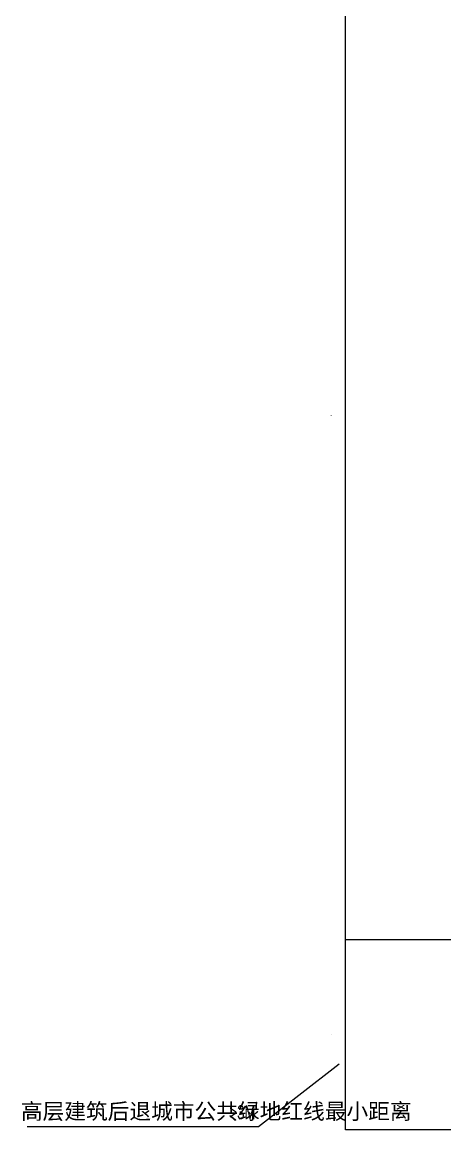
# Model space of a CAD drawing. Header units: metres. Extents: x 71066629 to 71646772, y 84793253 to 85208804.
# Drawn here: x 71073343 to 71118176, y 85005103 to 85122534 of the extents above; entities that cross this region are included whole.
import ezdxf

# ---------------------------------------------------------------- set-up
doc = ezdxf.new("R2010")
doc.units = ezdxf.units.M
doc.header["$LTSCALE"] = 1000
doc.layers.add('DIM_SYMB', color=3, linetype='CONTINUOUS')
doc.layers.add('G-ANNO-DIMS', color=3, linetype='CONTINUOUS')
doc.styles.add('_TCH_DIM', font='_TCH_DIM')
doc.styles.get("Standard").update_dxf_attribs({"font": 'STANDARD'})
doc.dimstyles.get("Standard").update_dxf_attribs({"dimtxt": 2, "dimasz": 1, "dimexe": 0.18, "dimexo": 0.0625, "dimgap": 1, "dimtad": 0, "dimtoh": 1, "dimdec": 1, "dimzin": 0, "dimdsep": 46, "dimtxsty": 'STANDARD', "dimcen": 0.09, "dimadec": 0, "dimazin": 0, "dimtfac": 1, "dimtdec": 4, "dimtofl": 0, "dimtmove": 0, "dimatfit": 3, "dimtolj": 1, "dimtzin": 0, "dimarcsym": 0})

# ---------------------------------------------------------------- blocks, each defined once
blk = doc.blocks.new('*D66')
at = {"layer": 'G-ANNO-DIMS', "color": 0, "linetype": 'ByBlock', "lineweight": -2}
for p, q in [((71160886, 85025245), (71107625, 85025245)), ((71107625, 85005103), (71107625, 85025245)), ((71160886, 85005103), (71107625, 85005103))]:
    blk.add_line(p, q, dxfattribs=at)
for points in [[(71107625, 85025245), (71107625, 85025244), (71107625, 85025244)], [(71107625, 85005103), (71107625, 85005104), (71107625, 85005104)]]:
    blk.add_solid(points, dxfattribs=at)
at = {"layer": 'G-ANNO-DIMS', "color": 0, "linetype": 'CONTINUOUS', "lineweight": -2, "insert": (71106125, 85015174), "char_height": 2, "width": 8.67, "attachment_point": 5, "rotation": 90}
blk.add_mtext('20141.5', dxfattribs=at)
blk = doc.blocks.new('*D108')
at = {"layer": 'G-ANNO-DIMS', "color": 0, "linetype": 'ByBlock', "lineweight": -2}
for p, q in [((71160763, 85136459), (71107625, 85136459)), ((71107625, 85025245), (71107625, 85136459)), ((71160763, 85025245), (71107625, 85025245))]:
    blk.add_line(p, q, dxfattribs=at)
for points in [[(71107625, 85136459), (71107625, 85136458), (71107625, 85136458)], [(71107625, 85025245), (71107625, 85025246), (71107625, 85025246)]]:
    blk.add_solid(points, dxfattribs=at)
at = {"layer": 'G-ANNO-DIMS', "color": 0, "linetype": 'CONTINUOUS', "lineweight": -2, "insert": (71106125, 85080852), "char_height": 2, "width": 6, "attachment_point": 5, "rotation": 90}
blk.add_mtext('111.21', dxfattribs=at)

msp = doc.modelspace()

# ---------------------------------------------------------------- linework, layer by layer
at = {"layer": 'DIM_SYMB'}
msp.add_lwpolyline([(71073875.89, 85005459.87), (71098407.07, 85005459.87), (71106955.72, 85012105.31)], dxfattribs=at)

# ---------------------------------------------------------------- texts
at = {"layer": 'DIM_SYMB', "color": 7, "style": '_TCH_DIM'}
msp.add_text('高层建筑后退城市公共绿地红线最小距离', height=1687.9433, dxfattribs=at).set_placement((71073206.75, 85006227.62))
at = {"layer": 'DIM_SYMB', "color": 7, "style": '_TCH_DIM', "width": 0.705882}
msp.add_text('>3M', height=1487.5, dxfattribs=at).set_placement((71095323.77, 85006227.62))

# ---------------------------------------------------------------- dimensions: what is measured, and where the dimension line sits
at = {"layer": 'G-ANNO-DIMS'}
dim = msp.add_aligned_dim(p1=(71160762.79, 85025244.68), p2=(71160762.79, 85136459.33), distance=53137.79, text='111.21', dimstyle='Standard', dxfattribs=at)
dim.commit()
dim.dimension.update_dxf_attribs({"geometry": '*D108', "text_midpoint": (71106125, 85080852)})
dim = msp.add_aligned_dim(p1=(71160886.15, 85005103.15), p2=(71160886.15, 85025244.68), distance=53261.14, dimstyle='Standard', dxfattribs=at)
dim.commit()
dim.dimension.update_dxf_attribs({"geometry": '*D66', "text_midpoint": (71106125, 85015173.92)})

doc.saveas('drawing.dxf')
